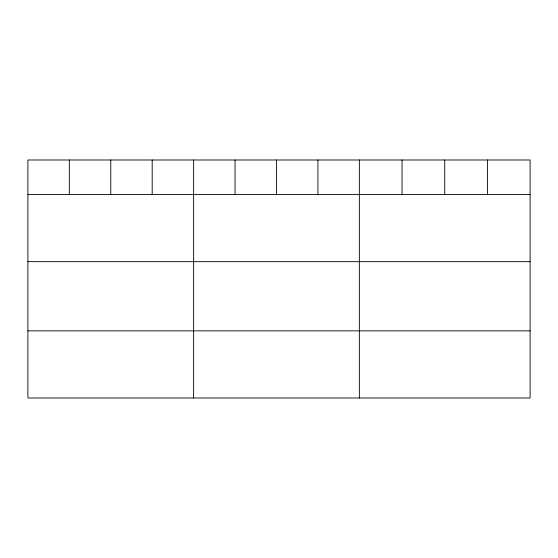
<?xml version="1.0" encoding="UTF-8"?>
<svg xmlns="http://www.w3.org/2000/svg" width="558" height="558" viewBox="0 0 558 558"><rect width="100%" height="100%" fill="white"/><g stroke="black" fill="none" stroke-linecap="round" stroke-linejoin="round"><path stroke-width="0.84" d="M530.1 194.505L530.1 398.007L27.9 398.007L27.9 159.993L530.1 159.993L530.1 194.505L27.9 194.505M27.9 261.66L530.1 261.66M27.9 330.852L530.1 330.852M487.413 159.993L487.413 194.505M444.726 159.993L444.726 194.505M402.039 159.993L402.039 194.505M359.352 159.993L359.352 398.007M317.921 159.993L317.921 194.505M276.489 159.993L276.489 194.505M235.058 159.993L235.058 194.505M193.626 159.993L193.626 398.007M152.195 159.993L152.195 194.505M110.763 159.993L110.763 194.505M69.332 159.993L69.332 194.505"/></g></svg>
